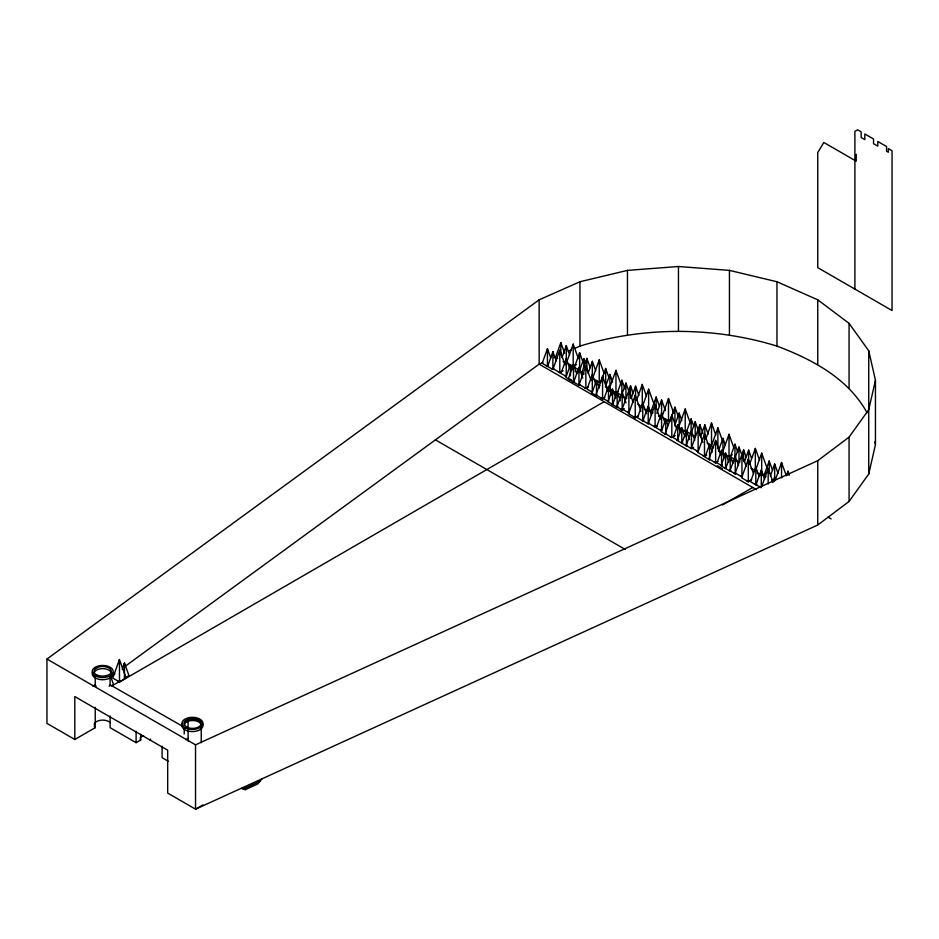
<?xml version="1.0" encoding="UTF-8"?>
<svg xmlns="http://www.w3.org/2000/svg" width="939" height="939" viewBox="0 0 939 939"><rect width="100%" height="100%" fill="white"/><g stroke="black" fill="none" stroke-linecap="round" stroke-linejoin="round"><path stroke-width="1.41" d="M124.418 665.857L124.429 663.004L128.972 675.575L124.5 678.24L124.429 663.004L122.164 669.319M875.453 380.248L868.739 409.686L849.067 437.116L817.752 460.673L195.535 744.838L46.95 659.049L539.15 299.823L579.95 281.747L627.463 270.385L678.451 266.5L729.439 270.385L776.952 281.747L817.752 299.823L849.067 323.368L868.739 350.81L875.453 380.248L875.453 444.581L868.739 474.019L849.067 501.449L817.752 525.007L195.535 809.183L167.682 793.091L167.682 750.202L74.815 696.585L74.815 739.474L95.238 727.678L95.238 707.36M119.429 659.507L112.762 678.087L119.523 681.878L126.108 677.981L119.429 659.507L119.523 681.878M550.782 357.994L547.437 348.709L542.19 363.299L552.895 369.473L553.94 368.863M547.637 366.292L552.895 351.702L556.228 360.987M564.656 353.228L560.829 342.629L555.583 357.207L557.684 358.428M565.032 364.755L559.797 350.2L553.118 368.722L559.797 372.572L563.13 370.647M561.98 357.559L566.287 345.622L569.621 354.907M566.229 358.839L560.97 373.417L566.229 376.457L566.229 358.839L569.574 368.123M566.51 362.642L573.189 344.12L578.424 358.675M572.262 369.813L570.442 364.766L565.9 377.372L570.442 380.131L571.346 379.602M576.851 373.722L573.506 364.449L568.248 379.027L578.952 385.201L580.009 384.603M582.966 362.031L579.621 352.759L574.363 367.337L578.565 369.766M573.706 382.02L578.952 367.442L582.779 378.053M579.75 370.036L583.835 358.675L585.654 363.722M590.244 367.642L586.898 358.358L581.64 372.947L583.741 374.156M591.101 380.483L585.854 365.94L579.187 384.462L585.854 388.312L588.084 387.021M588.049 373.288L592.345 361.362L595.69 370.635M593.049 377.055L599.246 359.848L604.012 373.076M596.511 380.495L591.957 393.112L596.511 395.73L596.511 380.495L599.235 388.065M607.803 390.976L602.568 376.422L595.889 394.943L602.568 398.793L604.786 397.514M600.432 383.077L605.678 368.487L609.024 377.771M605.35 387.032L609.904 374.415L612.627 381.985M608.495 386.305L603.941 398.922L608.495 401.54L608.495 386.305L611.665 395.131M615.961 370.342L609.282 388.863L615.961 392.713L615.961 370.342L621.195 384.884M612.545 389.169L608.003 401.786L612.545 404.404L612.545 389.169L615.726 397.995M612.615 404.603L617.158 391.997L620.339 400.824M621.888 380.225L617.334 392.831L621.888 395.46L621.888 380.225L625.069 389.051M625.996 402.878L622.181 392.267L616.923 406.857L622.181 409.885L624.282 408.676M621.395 395.706L625.937 383.089L629.118 391.915M633.273 393.476L630.55 385.906L622.205 409.04L628.884 412.902L628.884 390.518L633.168 402.432M631.266 398.113L635.574 386.187L638.907 395.46M640.961 411.165L635.245 395.284L628.567 413.806L635.245 417.655L638.579 415.731M636.56 400.319L642.276 384.438L646.56 396.352M646.584 413.747L642.757 403.136L637.511 417.726L642.757 420.895L643.814 420.296M642.44 406.399L648.638 389.204L653.873 403.758M651.549 415.414L648.203 406.129L642.957 420.719L648.203 423.9L649.26 423.289M659.495 406.329L656.15 397.056L650.903 411.634L653.004 412.855M660.352 419.181L655.105 404.627L648.438 423.149L655.105 427.186L656.443 426.412M656.819 413.313L661.596 400.049L665.422 410.66M661.831 417.069L668.498 398.547L673.744 413.101M665.763 419.193L661.22 431.799L665.763 434.428L665.763 419.193L668.028 425.496M671.819 415.108L665.152 433.63L671.819 437.48L671.819 415.108L676.585 428.337M669.683 421.764L674.941 407.186L678.275 416.458M674.613 425.719L679.155 413.101L681.878 420.672M680.47 432.562L677.747 425.003L673.204 437.609L677.747 440.238L678.651 439.839M690.458 423.583L685.212 409.028L678.545 427.55L685.212 431.4L687.43 430.121M684.977 436.694L681.796 427.867L677.254 440.473L686.409 445.919L686.409 430.684L689.59 439.511M686.409 430.684L681.867 443.302L682.7 442.703M693.862 426.482L691.139 418.911L686.597 431.529L691.139 434.147M691.433 430.954L686.174 445.544L691.433 448.572L691.433 430.954L694.778 440.238M691.104 433.125L695.189 421.775L698.37 430.614M702.982 433.431L699.801 424.604L691.468 447.739L698.135 451.589L698.135 429.217L702.9 442.445M700.529 436.811L704.825 424.874L708.17 434.158M704.496 433.982L697.83 452.504L704.496 456.354L704.496 433.982L709.262 447.21M705.811 439.006L711.527 423.137L715.811 435.039M709.567 444.476L705.025 457.093L709.567 459.711L709.567 444.476L712.29 452.046M722.654 441.119L717.889 427.891L711.222 446.412L713.44 447.703M720.87 454.957L715.624 440.403L708.957 458.925L715.624 462.774L717.842 461.495M718.863 449.746L722.96 438.396L725.225 444.699M721.551 450.286L717.009 462.904L721.551 465.521L721.551 450.286L724.274 457.856M733.782 447.551L729.016 434.323L722.349 452.844L729.016 456.694L732.35 454.769M728.781 461.976L725.601 453.15L721.058 465.767L730.213 471.214L730.213 455.978L732.936 463.537M725.671 468.584L730.213 455.978M737.667 451.776L734.944 444.206L730.401 456.824L734.944 459.441M735.237 456.248L729.979 470.838L735.237 473.866L735.237 456.248L738.582 465.533M734.451 459.687L738.993 447.07L742.174 455.896M746.329 457.457L743.606 449.887L735.272 473.021L741.939 476.883L741.939 454.499L746.223 466.413M744.334 462.094L748.629 450.168L751.493 458.126M753.548 473.819L748.301 459.265L741.634 477.787L748.301 481.637L751.634 479.712M749.615 464.3L755.332 448.419L759.616 460.333M759.158 476.402L755.813 467.117L750.566 481.707L755.813 484.888L756.869 484.278M755.977 469.066L761.693 453.185L766.94 467.739M764.604 479.395L761.271 470.11L756.012 484.7L761.271 487.728M772.551 470.31L769.205 461.037L763.959 475.615L766.06 476.836M761.494 487.13L768.172 468.608L772.938 481.836M770.356 475.967L774.663 464.03L777.997 473.315M772.691 482.552L774.605 477.247L775.555 479.899M775.368 479.723L781.565 462.528L786.33 475.756M786.565 475.146L787.997 471.167L789.429 475.146M261.911 778.865L257.755 783.983L245.314 789.664L241.17 788.337M110.098 677.301L114.828 673.85M125.474 666.08L539.15 364.156L542.848 362.524M111.53 685.94L113.607 684.707L110.743 676.773M124.441 678.369L125.345 677.829L124.418 677.312M547.437 365.259L546.392 365.87L547.437 366.48L548.493 365.87M551.839 368.863L552.895 368.264M561.123 371.997L559.797 372.76L558.459 371.997M567.626 363.276L573.189 366.492L576.523 364.567M566.229 375.389L565.172 375.999L566.229 376.598M569.539 379.602L570.442 379.074M582.931 373.522L583.835 372.994M573.506 380.999L572.461 381.598L573.506 382.208L574.562 381.598M587.192 387.725L585.854 388.5L584.528 387.725M592.579 378.37L599.246 382.22L601.476 380.941M600.584 381.645L599.246 382.408L597.92 381.645M592.286 391.129L591.241 391.727L592.286 392.338M596.511 394.814L595.596 395.331L597.415 395.331M92.844 686.174L95.238 684.789M610.808 389.251L609.904 389.779L606.488 387.678M603.894 398.206L602.568 398.981L601.23 398.206M110.098 684.789L182.096 726.035M618.179 391.422L615.961 392.901L614.622 392.126M109.135 686.186A9.519 5.493 0 0 0 110.098 685.587L110.379 684.625M112.68 685.447L118.983 681.808M604.164 401.692L119.453 682.066L118.103 681.315M608.495 400.624L607.58 401.141L608.495 401.669M612.545 403.488L611.629 404.005L617.158 407.233L618.062 406.833M612.545 404.533L613.449 404.005M626.841 397.925L625.022 397.925M617.158 406.305L616.254 406.833L617.158 407.35L617.158 391.997M622.181 408.817L621.125 409.427L622.181 410.026L623.226 409.427M635.245 416.306L633.907 417.08L635.245 417.843L636.572 417.08M649.753 410.93L651.971 409.65M653.779 426.412L655.105 425.649M657.335 425.719L655.105 426.999L655.105 404.627M662.946 417.702L668.498 420.918L670.728 419.627M669.836 420.332L668.498 421.106L667.171 420.332M661.549 429.816L660.493 430.426L661.549 431.024M665.763 433.501L664.847 434.029L666.667 434.029M680.059 427.949L678.24 427.949M110.098 716.011L110.098 727.678L136.108 742.69L140.744 740.014L140.744 734.298M675.153 435.555L671.819 437.668L670.481 436.905M686.55 430.813L685.212 431.588L683.874 430.813M677.747 439.311L676.831 439.839L677.747 440.356L677.747 425.003M695.189 436.095L694.285 436.623L695.189 437.14L695.189 421.775M687.325 445.52L685.505 445.52M691.433 447.516L690.376 448.114L691.433 448.725L693.534 447.363M185.711 739.791L188.105 738.406M706.715 455.063L704.496 456.542L703.158 455.767M709.567 458.795L708.652 459.312L709.567 459.84M722.96 453.76L723.863 453.232M716.962 462.188L715.624 462.962L714.286 462.188M730.354 456.108L729.016 456.882L727.678 456.108M721.551 464.605L720.636 465.122L722.455 465.122M734.944 458.514L734.028 459.042L734.944 459.57M724.697 467.986L725.601 467.469M725.601 468.514L726.504 467.986M738.993 461.378L738.089 461.906L739.897 461.906M730.213 470.286L729.31 470.815L731.129 470.815M735.237 472.798L734.181 473.409L735.237 474.019L736.282 473.409M749.639 481.061L748.301 481.824L746.963 481.061M761.693 475.557L766.142 472.986M754.768 484.278L755.813 483.667M202.965 804.887L195.535 809.183L195.535 744.838M722.443 504.971L752.749 487.482M243.248 789.006L259.833 781.424M553.987 357.583L556.581 356.433M568.271 351.256L570.865 350.106M574.762 348.381L579.95 346.08C643.849 326.502 713.053 326.502 776.952 346.08C812.376 359.473 848.269 378.417 867.108 412.855M771.506 479.829L773.607 481.038M707.079 442.938L711.527 445.509L711.527 423.137M750.883 468.232L755.332 470.791L755.332 448.419M710.189 444.922L711.527 445.696M692.912 435.708L695.189 437.011M736.716 460.99L738.993 462.305L738.993 447.07M571.851 365.905L573.189 366.68M658.45 415.848L660.551 417.057M757.245 472.986L760.578 474.911M637.827 404.251L642.276 406.81L642.276 384.438M563.13 361.421L565.231 362.63M675.74 426.376L679.155 428.337L679.155 413.101M718.417 451.013L722.96 453.631L722.96 438.396M579.293 371.292L583.835 374.039M622.522 396.352L625.937 398.324L625.937 383.089M644.189 409.005L647.523 410.93M730.612 459.594L733.817 461.436M575.138 371.128L577.638 372.56M596.347 383.37L600.091 385.53M608.824 390.565L611.312 392.009M613.813 393.441L616.301 394.885M618.625 396.223L620.749 397.455M828.139 517.189L831.144 518.927M696.797 451.002L698.135 451.776M740.601 476.296L741.939 477.071M627.545 412.315L628.884 413.09M717.22 465.674L722.561 468.761M756.494 489.642L539.15 364.156L539.15 299.823M435.426 439.863L625.174 549.409M242.814 788.22L245.314 789.664M168.292 761.283L162.107 757.703L162.107 746.27M74.815 739.474L46.95 723.394L46.95 659.049M665.364 423.876L661.549 413.266L656.291 427.844L661.549 430.884L661.596 400.049M595.631 383.851L592.286 374.567L587.039 389.157L592.286 392.185L592.345 361.362M874.819 441.776L875.453 444.581M868.739 350.81L868.739 474.019M856.227 154.301L856.227 161.179L823.843 142.482L817.752 152.482L817.752 267.65L892.05 310.539L892.05 150.733L888.376 148.608L888.376 152.259L886.569 151.214L886.569 146.531L877.801 141.46L877.801 146.155L873.552 143.702L873.552 139.007L864.831 133.972L864.831 139.641L861.145 137.517L861.145 131.847L857.636 129.817L854.901 131.401L854.901 289.095M849.067 323.368L849.067 387.713M849.067 437.116L849.067 501.449M817.752 299.823L817.752 364.156M817.752 460.673L817.752 525.007M787.997 471.167L787.997 475.228M781.565 462.528L781.565 477.904M776.952 281.747L776.952 346.08M774.663 464.03L774.663 478.937M774.605 477.247L774.605 481.308M769.205 461.037L769.205 473.233M768.172 468.608L768.172 483.996M761.693 453.185L761.693 472.763M761.271 470.11L761.271 486.379M755.813 467.117L755.813 484.735M748.629 450.168L748.629 461.002M748.301 459.265L748.301 481.637M743.606 449.887L743.606 460.967M734.944 444.206L734.944 458.056M729.439 270.385L729.439 334.718M729.016 434.323L729.016 456.694M725.601 453.15L725.601 468.385M717.889 427.891L717.889 448.865M715.624 440.403L715.624 462.774M704.825 424.874L704.825 438.431M699.801 424.604L699.801 435.684M691.139 418.911L691.139 432.762M685.212 409.028L685.212 431.4M681.796 427.867L681.796 443.102M678.451 266.5L678.451 330.845M674.941 407.186L674.941 423.442M668.498 398.547L668.498 420.918M656.15 397.056L656.15 409.251M648.638 389.204L648.638 410.179M648.203 406.129L648.203 423.747M642.757 403.136L642.757 420.754M635.574 386.187L635.574 398.382M635.245 395.284L635.245 417.655M630.55 385.906L630.55 398.371M627.463 270.385L627.463 334.718M622.181 392.267L622.181 409.885M609.904 374.415L609.904 389.65M605.678 368.487L605.678 386.105M602.568 376.422L602.568 398.793M599.246 359.848L599.246 382.22M586.898 358.358L586.898 370.553M585.854 365.94L585.854 388.312M583.835 358.675L583.835 366.985M579.95 281.747L579.95 346.08M579.621 352.759L579.621 370.377M578.952 367.442L578.952 385.06M573.506 364.449L573.506 382.067M573.189 344.12L573.189 366.492M570.442 364.766L570.442 375.846M566.287 345.622L566.287 360.529M560.829 342.629L560.829 354.825M559.797 350.2L559.797 372.572M552.895 351.702L552.895 369.32M547.437 348.709L547.437 366.327M201.239 728.394L201.239 742.69M201.239 725.542A8.662 5 0 0 0 196.838 721.175A8.662 5 0 0 0 188.105 721.246L188.105 728.394M188.105 729.826L188.105 741.117M184.22 728.347L184.22 733.969M136.108 731.258L136.108 742.69M110.098 677.629L110.098 685.587M95.238 676.197L95.238 685.587A9.519 5.493 0 0 0 96.212 686.186M150.627 739.016A5.305 3.063 0 0 1 150.029 740.014M140.744 740.014A5.305 3.063 0 0 1 140.146 739.016M140.169 737.96A5.305 3.063 0 0 1 143.585 735.648M95.238 727.678A8.662 5 0 0 1 94.158 726.047M94.123 724.298A8.662 5 0 0 1 101.154 720.178A8.662 5 0 0 1 110.215 722.643M94.123 672.805A8.662 5 0 0 1 102.668 668.615A8.662 5 0 0 1 111.225 672.805M184.22 725.542A9.038 5.211 0 0 1 188.105 721.246M113.161 673.122A10.505 6.068 0 0 1 102.281 679.73A10.505 6.068 0 0 1 92.351 672.629M202.214 723.276A10.505 6.068 0 0 1 192.295 731.587A10.505 6.068 0 0 1 182.812 723.112M184.208 721.751A10.505 6.068 0 0 1 200.887 721.891M97.057 667.652A8.662 5 0 0 0 95.238 674.049A9.519 5.493 0 0 0 110.098 674.049A8.662 5 0 0 0 108.278 667.652A8.662 5 0 0 0 97.057 667.652M95.978 676.174A10.505 6.068 0 0 0 113.056 672.559A10.505 6.068 0 0 0 99.076 665.821A10.505 6.068 0 0 0 95.978 676.174M185.934 728.136A10.505 6.068 0 0 0 202.847 724.251A10.505 6.068 0 0 0 188.575 717.736A10.505 6.068 0 0 0 185.934 728.136M199.185 720.154A8.662 5 0 0 0 188.105 719.098A9.038 5.211 0 0 0 188.105 727.678A8.662 5 0 0 0 199.185 726.633A8.662 5 0 0 0 199.185 720.154"/></g></svg>
